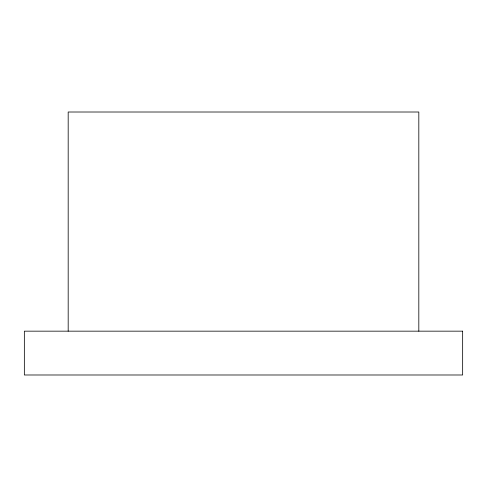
<?xml version="1.0" encoding="UTF-8"?>
<svg xmlns="http://www.w3.org/2000/svg" width="487" height="487" viewBox="0 0 487 487"><rect width="100%" height="100%" fill="white"/><g stroke="black" fill="none" stroke-linecap="round" stroke-linejoin="round"><path stroke-width="0.73" d="M418.82 331.16L418.82 112.01L68.18 112.01L68.18 331.16M462.65 331.16L24.35 331.16L24.35 374.99L462.65 374.99L462.65 331.16"/></g></svg>
